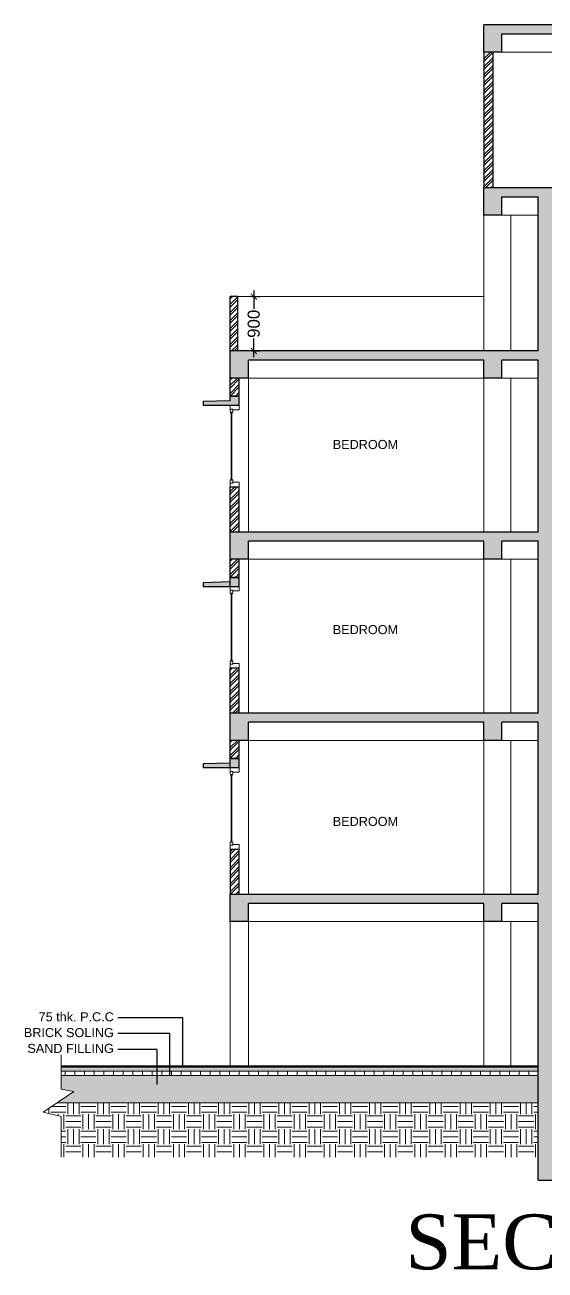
# Model space of a CAD drawing. Header units: inches. Extents: x 0 to 62493, y 0 to 42770.
# Drawn here: x 1088 to 9705, y 21436 to 42057 of the extents above; entities that cross this region are included whole.
import ezdxf

# ---------------------------------------------------------------- set-up
doc = ezdxf.new("R2010")
doc.units = ezdxf.units.IN
doc.header["$MEASUREMENT"] = 0
for name, color, linetype, lineweight in [('column', 1, 'Continuous', 35), ('Dimension', 250, 'Continuous', 13), ('hatch', 253, 'Continuous', 5), ('LINE', 253, 'Continuous', 9), ('R.C.C', 6, 'Continuous', 30), ('wall', 254, 'Continuous', 30), ('window', 253, 'Continuous', 9)]:
    doc.layers.add(name, color=color, linetype=linetype, lineweight=lineweight)
doc.layers.add('TEXT', color=104, linetype='Continuous')
doc.styles.add('MONOTXT', font='times.ttf')
doc.styles.get("Standard").update_dxf_attribs({"font": 'arial.ttf'})
doc.linetypes.add('ZIGZAG', pattern='A,0.0001,-0.2,[131,ltypeshp.shx,S=0.2,R=0,X=-0.2,Y=0],-0.4,[131,ltypeshp.shx,S=0.2,R=180,X=0.2,Y=0],-0.2', length=0.8001)
doc.dimstyles.get("Standard").update_dxf_attribs({"dimtxt": 0.18, "dimasz": 0.18, "dimexe": 0.18, "dimexo": 0.0625, "dimgap": 0.09, "dimtad": 0, "dimtih": 1, "dimtoh": 1, "dimdec": 4, "dimzin": 0, "dimdsep": 46, "dimtxsty": 'Standard', "dimcen": 0.09, "dimadec": 0, "dimazin": 0, "dimtfac": 1, "dimtdec": 4, "dimtofl": 0, "dimtmove": 0, "dimatfit": 3, "dimfxl": 1, "dimtolj": 1, "dimtzin": 0, "dimarcsym": 0})
doc.dimstyles.new('STANDARD$0', dxfattribs={"dimscale": 0, "dimtxt": 0.12, "dimasz": 0.06, "dimexe": 0.06, "dimexo": 0.06, "dimgap": 0.04, "dimtad": 1, "dimdec": 4, "dimrnd": 100, "dimdsep": 46, "dimtxsty": 'Standard', "dimblk1": 'ARCHTICK', "dimblk2": 'ARCHTICK', "dimsah": 1, "dimcen": 2.5, "dimadec": 0, "dimazin": 0, "dimtfac": 1, "dimtdec": 4, "dimtmove": 0, "dimatfit": 3, "dimldrblk": 'ARCHTICK', "dimfxl": 1, "dimtolj": 1, "dimtzin": 0, "dimarcsym": 0})
pattern_1 = [(45, (-2598484.645, -18948.91), (-66.2912607, 66.2912607), []), (45, (-2598440.45, -18948.91), (-66.2912607, 66.2912607), [])]

# ---------------------------------------------------------------- blocks, each defined once
blk = doc.blocks.new('_ArchTick')
at = {"color": 0, "linetype": 'ByBlock', "const_width": 0.15}
blk.add_lwpolyline([(-0.5, -0.5), (0.5, 0.5)], dxfattribs=at)
blk = doc.blocks.new('*D34')
at = {"layer": 'Defpoints', "color": 0, "transparency": 16777216}
for p in [(4746, 37557), (4746, 36657), (4879, 36657)]:
    blk.add_point(p, dxfattribs=at)
at = {"layer": 'Dimension', "color": 0, "lineweight": -2, "transparency": 16777216}
for p, q in [((4846, 37557), (4979, 37557)), ((4879, 37657), (4879, 37353)), ((4879, 36557), (4879, 36862)), ((4846, 36657), (4979, 36657))]:
    blk.add_line(p, q, dxfattribs=at)
at = {"layer": 'Dimension', "color": 0, "lineweight": -2, "transparency": 16777216, "xscale": 100, "yscale": 100, "zscale": 100}
for p, rotation in [((4879, 37557), 90), ((4879, 36657), 270)]:
    blk.add_blockref('_ArchTick', p, dxfattribs=dict(at, rotation=rotation))
at = {"layer": 'Dimension', "color": 1, "transparency": 16777216, "insert": (4879, 37107), "char_height": 200, "attachment_point": 5, "rotation": 90}
blk.add_mtext('\\A1;900', dxfattribs=at)

msp = doc.modelspace()

# ---------------------------------------------------------------- hatches: boundary and pattern name
at = {"layer": 'hatch', "lineweight": 5}
for points in [[(17889.61901, 42057.3435), (8689.61901, 42057.3435), (8689.61901, 41607.3435), (8989.61901, 41607.3435), (8989.61901, 41907.3435), (13539.61901, 41907.3435), (13539.61901, 41607.3435), (13839.61901, 41607.3435), (13839.61901, 41907.3435), (17589.61901, 41907.3435), (17589.61901, 41607.3435), (17889.61901, 41607.3435)], [(8989.61901, 33507.3435), (9589.61901, 33507.3435), (9589.61901, 30657.3435), (4489.61901, 30657.3435), (4489.61901, 30207.3435), (4789.61901, 30207.3435), (4789.61901, 30507.3435), (8689.61901, 30507.3435), (8689.61901, 30207.3435), (8989.61901, 30207.3435), (8989.61901, 30507.3435), (9589.61901, 30507.3435), (9589.61901, 27657.3435), (4489.61901, 27657.3435), (4489.61901, 27207.3435), (4789.61901, 27207.3435), (4789.61901, 27507.3435), (8689.61901, 27507.3435), (8689.61901, 27207.3435), (8989.61901, 27207.3435), (8989.61901, 27507.3435), (9589.61901, 27507.3435), (9589.61901, 22927.3435), (11849.61901, 22927.3435), (11849.61901, 24807.3435), (11619.61901, 24807.3435), (11619.61901, 23157.3435), (9819.61901, 23157.3435), (9819.61901, 39207.3435), (13489.61901, 39207.3435), (13489.61901, 38907.3435), (13839.61901, 38907.3435), (13839.61901, 39207.3435), (17589.61901, 39207.3435), (17589.61901, 38907.3435), (17889.61901, 38907.3435), (17889.61901, 39357.3435), (8689.61901, 39357.3435), (8689.61901, 38907.3435), (8989.61901, 38907.3435), (8989.61901, 39207.3435), (9589.61901, 39207.3435), (9589.61901, 36657.3435), (4489.61901, 36657.3435), (4489.61901, 36207.3435), (4789.61901, 36207.3435), (4789.61901, 36507.3435), (8689.61901, 36507.3435), (8689.61901, 36207.3435), (8989.61901, 36207.3435), (8989.61901, 36507.3435), (9589.61901, 36507.3435), (9589.61901, 33657.3435), (4489.61901, 33657.3435), (4489.61901, 33207.3435), (4789.61901, 33207.3435), (4789.61901, 33507.3435), (8689.61901, 33507.3435), (8689.61901, 33207.3435), (8989.61901, 33207.3435)], [(4639.61901, 35907.3435), (4489.61901, 35907.3435), (4489.61901, 35832.3435), (4039.61901, 35819.86743), (4039.61901, 35757.3435), (4639.61901, 35757.3435)], [(4639.61901, 32907.3435), (4489.61901, 32907.3435), (4489.61901, 32832.3435), (4039.61901, 32819.86743), (4039.61901, 32757.3435), (4639.61901, 32757.3435)], [(4639.61901, 29907.3435), (4489.61901, 29907.3435), (4489.61901, 29832.3435), (4039.61901, 29819.86743), (4039.61901, 29757.3435), (4639.61901, 29757.3435)]]:
    msp.add_hatch(color=6, dxfattribs=at).paths.add_polyline_path(points)
h = msp.add_hatch(dxfattribs=at)
h.set_pattern_fill('ANSI32', color=256, scale=250, style=0)
h.set_pattern_definition([(45, (-2598484.645, -21948.91), (-66.2912607, 66.2912607), []), (45, (-2598440.45, -21948.91), (-66.2912607, 66.2912607), [])])
h.paths.add_polyline_path([(8839.61901, 41607.3435), (8689.61901, 41607.3435), (8689.61901, 39357.3435), (8839.61901, 39357.3435)])
h = msp.add_hatch(dxfattribs=at)
h.set_pattern_fill('ANSI32', color=256, scale=250, style=0)
h.set_pattern_definition([(45, (-2598484.645, -21948.91), (-66.2912607, 66.2912607), []), (45, (-2598440.45, -21948.91), (-66.2912607, 66.2912607), [])])
h.paths.add_polyline_path([(4614.61901, 37557.3435), (4489.61901, 37557.3435), (4489.61901, 36657.3435), (4614.61901, 36657.3435)])
h = msp.add_hatch(dxfattribs=at)
h.set_pattern_fill('ANSI32', color=256, scale=250, style=0)
h.set_pattern_definition([(45, (-2598484.645, -12948.91), (-66.2912607, 66.2912607), []), (45, (-2598440.45, -12948.91), (-66.2912607, 66.2912607), [])])
h.paths.add_polyline_path([(4639.61901, 36207.3435), (4489.61901, 36207.3435), (4489.61901, 35907.3435), (4639.61901, 35907.3435)])
h = msp.add_hatch(dxfattribs=at)
h.set_pattern_fill('ANSI32', color=256, scale=250, style=0)
h.set_pattern_definition(pattern_1)
h.paths.add_polyline_path([(4639.61901, 34407.3435), (4489.61901, 34407.3435), (4489.61901, 33657.3435), (4639.61901, 33657.3435)])
h = msp.add_hatch(dxfattribs=at)
h.set_pattern_fill('ANSI32', color=256, scale=250, style=0)
h.set_pattern_definition([(45, (-2598484.645, -15948.91), (-66.2912607, 66.2912607), []), (45, (-2598440.45, -15948.91), (-66.2912607, 66.2912607), [])])
h.paths.add_polyline_path([(4639.61901, 33207.3435), (4489.61901, 33207.3435), (4489.61901, 32907.3435), (4639.61901, 32907.3435)])
h = msp.add_hatch(dxfattribs=at)
h.set_pattern_fill('ANSI32', color=256, scale=250, style=0)
h.set_pattern_definition(pattern_1)
h.paths.add_polyline_path([(4639.61901, 31407.3435), (4489.61901, 31407.3435), (4489.61901, 30657.3435), (4639.61901, 30657.3435)])
h = msp.add_hatch(dxfattribs=at)
h.set_pattern_fill('ANSI32', color=256, scale=250, style=0)
h.set_pattern_definition(pattern_1)
h.paths.add_polyline_path([(4639.61901, 30207.3435), (4489.61901, 30207.3435), (4489.61901, 29907.3435), (4639.61901, 29907.3435)])
h = msp.add_hatch(dxfattribs=at)
h.set_pattern_fill('ANSI32', color=256, scale=250, style=0)
h.set_pattern_definition(pattern_1)
h.paths.add_polyline_path([(4639.61901, 28407.3435), (4489.61901, 28407.3435), (4489.61901, 27657.3435), (4639.61901, 27657.3435)])
h = msp.add_hatch(dxfattribs=at)
h.set_pattern_fill('AR-CONC', color=256, scale=5, style=0)
h.set_pattern_definition([(50, (1691.48, 24732.344), (35.86301, -3.13761), [3.75, -41.25]), (355, (1691.48, 24732.344), (-6.93757, 37.6096), [3, -33]), (100.4514, (1694.47, 24732.082), (28.92547, 34.47198), [3.18701, -35.0571]), (46.1842, (1691.48, 24742.344), (53.36205, -8.27595), [5.625, -61.875]), (96.6356, (1695.93, 24741.654), (46.73314, 48.7059), [4.7805, -52.58565]), (351.1842, (1691.48, 24742.344), (46.7331, 48.70593), [4.5, -49.5]), (21, (1696.48, 24739.844), (29.84535, -20.13094), [3.75, -41.25]), (326, (1696.48, 24739.844), (12.16577, 36.2575), [3, -33]), (71.4514, (1698.968, 24738.166), (42.01113, 16.12652), [3.18701, -35.0571]), (37.5, (1691.481, 24732.344), (0.607993, 16.644693), [0, -32.6, 0, -33.5, 0, -33.125]), (7.5, (1691.48, 24732.344), (13.153477, 19.720586), [0, -19.1, 0, -31.85, 0, -12.625]), (327.5, (1680.331, 24732.344), (26.691122, -1.127744), [0, -12.5, 0, -39, 0, -51.75]), (317.5, (1675.33, 24732.344), (29.15931, 5.00525), [0, -16.25, 0, -25.9, 0, -36.75])])
h.paths.add_polyline_path([(9589.61901, 24807.3435), (1691.48074, 24807.3435), (1691.48074, 24732.3435), (9589.61901, 24732.3435)])
h = msp.add_hatch(dxfattribs=at)
h.set_pattern_fill('AR-SAND', color=256, scale=50, style=0)
h.set_pattern_definition([(37.5, (-2598484.645, -18948.91), (-3.149668, 96.3411885), [0, -76, 0, -85, 0, -81.25]), (7.5, (-2598484.64, -18948.91), (88.488835, 141.107303), [0, -41, 0, -68.5, 0, -26.25]), (327.5, (-2598546.145, -18948.91), (155.707093, 0.2829527), [0, -25, 0, -90, 0, -117.5]), (317.5, (-2598546.14, -18948.91), (150.30633, 43.883778), [0, -12.5, 0, -59, 0, -67.5])])
h.paths.add_polyline_path([(9589.61901, 24657.3435), (1691.48074, 24657.3435), (1691.48074, 24434.07668), (1898.00485, 24395.68369), (1620.3272, 24207.3435), (9589.61901, 24207.3435)])
h = msp.add_hatch(dxfattribs=at)
h.set_pattern_fill('AR-B816', color=256, scale=10, style=0)
h.set_pattern_definition([(0, (-2598484.645, -18948.91), (0, 80), []), (90, (-2598484.645, -18948.91), (-80, 80), [80, -80])])
h.paths.add_polyline_path([(9589.61901, 24732.3435), (1691.48074, 24732.3435), (1691.48074, 24657.3435), (9589.61901, 24657.3435)])
h = msp.add_hatch(dxfattribs=at)
h.set_pattern_fill('EARTH', color=256, scale=1000, style=0)
h.set_pattern_definition([(0, (-2598484.64, -18948.9), (250, 250), [250, -250]), (0, (-2598484.64, -18855.16), (250, 250), [250, -250]), (0, (-2598484.64, -18761.4), (250, 250), [250, -250]), (90, (-2598453.4, -18730.16), (-250, 250), [250, -250]), (90, (-2598359.64, -18730.16), (-250, 250), [250, -250]), (90, (-2598265.9, -18730.16), (-250, 250), [250, -250])])
h.paths.add_polyline_path([(9589.61901, 24207.3435), (1620.3272, 24207.3435), (1390.66709, 24051.57213), (1691.48074, 23981.68017), (1691.48074, 23307.3435), (9589.61901, 23307.3435)])

# ---------------------------------------------------------------- linework, layer by layer
at = {"layer": 'column', "lineweight": 9}
for p, q in [((8689.61901, 38907.3435), (8689.61901, 36657.3435)), ((9139.61901, 38907.3435), (9139.61901, 36657.3435)), ((4789.61901, 36207.3435), (4789.61901, 33657.3435)), ((8689.61901, 36207.3435), (8689.61901, 33657.3435)), ((9139.61901, 36207.3435), (9139.61901, 33657.3435)), ((4789.61901, 33207.3435), (4789.61901, 30657.3435)), ((8689.61901, 33207.3435), (8689.61901, 30657.3435)), ((9139.61901, 33207.3435), (9139.61901, 30657.3435)), ((4789.61901, 30207.3435), (4789.61901, 27657.3435)), ((8689.61901, 30207.3435), (8689.61901, 27657.3435)), ((9139.61901, 30207.3435), (9139.61901, 27657.3435)), ((4489.61901, 27207.3435), (4489.61901, 24807.3435)), ((4789.61901, 27207.3435), (4789.61901, 24807.3435)), ((8689.61901, 27207.3435), (8689.61901, 24807.3435)), ((9139.61901, 27207.3435), (9139.61901, 24807.3435))]:
    msp.add_line(p, q, dxfattribs=at)
at = {"layer": 'column', "color": 252, "linetype": 'ZIGZAG', "lineweight": 9}
msp.add_line((4614.61901, 37557.3435), (8689.61901, 37557.3435), dxfattribs=at)
at = {"layer": 'LINE', "color": 34, "lineweight": 9}
for p, q in [((1691.48074, 24434.07668), (1691.48074, 25002.08765)), ((1691.48074, 24732.3435), (9589.61901, 24732.3435)), ((1691.48074, 24657.3435), (9589.61901, 24657.3435)), ((1898.00485, 24395.68369), (1390.66709, 24051.57213)), ((1691.48074, 24434.07668), (1898.00485, 24395.68369)), ((1620.3272, 24207.3435), (9589.61901, 24207.3435)), ((1390.66709, 24051.57213), (1691.48074, 23981.68017)), ((1691.48074, 23307.3435), (1691.48074, 23981.68017))]:
    msp.add_line(p, q, dxfattribs=at)
at = {"layer": 'LINE', "color": 34, "lineweight": 50}
msp.add_line((1691.48074, 24807.3435), (9589.61901, 24807.3435), dxfattribs=at)
at = {"layer": 'R.C.C'}
for p, q in [((17889.61901, 42057.3435), (8689.61901, 42057.3435)), ((8689.61901, 41607.3435), (8689.61901, 42057.3435)), ((8989.61901, 41907.3435), (13539.61901, 41907.3435)), ((8989.61901, 41607.3435), (8989.61901, 41907.3435)), ((8989.61901, 41607.3435), (8689.61901, 41607.3435)), ((17889.61901, 39357.3435), (8689.61901, 39357.3435)), ((8689.61901, 38907.3435), (8689.61901, 39357.3435)), ((8989.61901, 39207.3435), (9589.61901, 39207.3435)), ((8989.61901, 38907.3435), (8989.61901, 39207.3435)), ((9589.61901, 36657.3435), (9589.61901, 39207.3435)), ((8989.61901, 38907.3435), (8689.61901, 38907.3435)), ((9589.61901, 36657.3435), (4489.61901, 36657.3435)), ((4489.61901, 36207.3435), (4489.61901, 36657.3435)), ((8689.61901, 36507.3435), (4789.61901, 36507.3435)), ((4789.61901, 36207.3435), (4789.61901, 36507.3435)), ((8689.61901, 36207.3435), (8689.61901, 36507.3435)), ((8989.61901, 36207.3435), (8989.61901, 36507.3435)), ((9589.61901, 36507.3435), (8989.61901, 36507.3435)), ((9589.61901, 33657.3435), (9589.61901, 36507.3435)), ((4789.61901, 36207.3435), (4489.61901, 36207.3435)), ((8989.61901, 36207.3435), (8689.61901, 36207.3435)), ((4639.61901, 35907.3435), (4489.61901, 35907.3435)), ((4489.61901, 35832.3435), (4489.61901, 35907.3435)), ((4489.61901, 35907.3435), (4639.61901, 35907.3435)), ((4639.61901, 35757.3435), (4639.61901, 35907.3435)), ((4489.61901, 35832.3435), (4039.61901, 35819.86743)), ((4039.61901, 35819.86743), (4039.61901, 35757.3435)), ((4039.61901, 35757.3435), (4639.61901, 35757.3435)), ((9589.61901, 33657.3435), (4489.61901, 33657.3435)), ((4489.61901, 33207.3435), (4489.61901, 33657.3435)), ((8689.61901, 33507.3435), (4789.61901, 33507.3435)), ((4789.61901, 33207.3435), (4789.61901, 33507.3435)), ((8689.61901, 33207.3435), (8689.61901, 33507.3435)), ((9589.61901, 33507.3435), (8989.61901, 33507.3435)), ((8989.61901, 33207.3435), (8989.61901, 33507.3435)), ((9589.61901, 30657.3435), (9589.61901, 33507.3435)), ((4789.61901, 33207.3435), (4489.61901, 33207.3435)), ((8989.61901, 33207.3435), (8689.61901, 33207.3435)), ((4489.61901, 32832.3435), (4039.61901, 32819.86743)), ((4039.61901, 32819.86743), (4039.61901, 32757.3435)), ((4639.61901, 32907.3435), (4489.61901, 32907.3435)), ((4489.61901, 32832.3435), (4489.61901, 32907.3435)), ((4489.61901, 32907.3435), (4639.61901, 32907.3435)), ((4639.61901, 32757.3435), (4639.61901, 32907.3435)), ((4039.61901, 32757.3435), (4639.61901, 32757.3435)), ((9589.61901, 30657.3435), (4489.61901, 30657.3435)), ((4489.61901, 30207.3435), (4489.61901, 30657.3435)), ((8689.61901, 30507.3435), (4789.61901, 30507.3435)), ((4789.61901, 30207.3435), (4789.61901, 30507.3435)), ((8689.61901, 30207.3435), (8689.61901, 30507.3435)), ((9589.61901, 30507.3435), (8989.61901, 30507.3435)), ((8989.61901, 30207.3435), (8989.61901, 30507.3435)), ((9589.61901, 27657.3435), (9589.61901, 30507.3435)), ((4789.61901, 30207.3435), (4489.61901, 30207.3435)), ((8989.61901, 30207.3435), (8689.61901, 30207.3435)), ((4639.61901, 29907.3435), (4489.61901, 29907.3435)), ((4489.61901, 29832.3435), (4489.61901, 29907.3435)), ((4489.61901, 29907.3435), (4639.61901, 29907.3435)), ((4639.61901, 29757.3435), (4639.61901, 29907.3435)), ((4489.61901, 29832.3435), (4039.61901, 29819.86743)), ((4039.61901, 29819.86743), (4039.61901, 29757.3435)), ((4039.61901, 29757.3435), (4639.61901, 29757.3435)), ((9589.61901, 27657.3435), (4489.61901, 27657.3435)), ((4489.61901, 27207.3435), (4489.61901, 27657.3435)), ((8689.61901, 27507.3435), (4789.61901, 27507.3435)), ((4789.61901, 27207.3435), (4789.61901, 27507.3435)), ((8689.61901, 27207.3435), (8689.61901, 27507.3435)), ((9589.61901, 27507.3435), (8989.61901, 27507.3435)), ((8989.61901, 27207.3435), (8989.61901, 27507.3435)), ((9589.61901, 22927.3435), (9589.61901, 27507.3435)), ((4789.61901, 27207.3435), (4489.61901, 27207.3435)), ((8989.61901, 27207.3435), (8689.61901, 27207.3435)), ((9589.61901, 22927.3435), (9589.61901, 24807.3435)), ((9589.61901, 22927.3435), (11849.61901, 22927.3435))]:
    msp.add_line(p, q, dxfattribs=at)
at = {"layer": 'R.C.C', "color": 253, "lineweight": 9}
for p, q in [((13539.61901, 41607.3435), (8989.61901, 41607.3435)), ((9589.61901, 38907.3435), (8989.61901, 38907.3435)), ((8689.61901, 36207.3435), (4789.61901, 36207.3435)), ((8989.61901, 36207.3435), (9589.61901, 36207.3435)), ((8689.61901, 33207.3435), (4789.61901, 33207.3435)), ((8989.61901, 33207.3435), (9589.61901, 33207.3435)), ((8689.61901, 30207.3435), (4789.61901, 30207.3435)), ((8989.61901, 30207.3435), (9589.61901, 30207.3435)), ((8689.61901, 27207.3435), (4789.61901, 27207.3435)), ((8989.61901, 27207.3435), (9589.61901, 27207.3435))]:
    msp.add_line(p, q, dxfattribs=at)
at = {"layer": 'wall'}
for p, q in [((8689.61901, 41607.3435), (8689.61901, 39357.3435)), ((8839.61901, 41607.3435), (8839.61901, 39357.3435)), ((4614.61901, 37557.3435), (4489.61901, 37557.3435)), ((4489.61901, 35907.3435), (4489.61901, 36207.3435)), ((4639.61901, 35757.3435), (4639.61901, 36207.3435)), ((4489.61901, 32757.3435), (4489.61901, 34407.3435)), ((4489.61901, 34407.3435), (4639.61901, 34407.3435)), ((4639.61901, 33657.3435), (4639.61901, 34407.3435)), ((4639.61901, 32757.3435), (4639.61901, 33207.3435)), ((4489.61901, 29757.3435), (4489.61901, 31407.3435)), ((4489.61901, 31407.3435), (4639.61901, 31407.3435)), ((4639.61901, 30657.3435), (4639.61901, 31407.3435)), ((4639.61901, 29757.3435), (4639.61901, 30207.3435)), ((4489.61901, 28407.3435), (4489.61901, 27657.3435)), ((4489.61901, 28407.3435), (4639.61901, 28407.3435)), ((4639.61901, 27657.3435), (4639.61901, 28407.3435))]:
    msp.add_line(p, q, dxfattribs=at)
at = {"layer": 'wall', "ltscale": 500}
for p, q in [((4489.61901, 36657.3435), (4489.61901, 37557.3435)), ((4614.61901, 36657.3435), (4614.61901, 37557.3435))]:
    msp.add_line(p, q, dxfattribs=at)
at = {"layer": 'window'}
for p, q in [((4489.61901, 35757.3435), (4489.61901, 35694.3435)), ((4489.61901, 35694.3435), (4529.61901, 35694.3435)), ((4489.61901, 35694.3435), (4529.61901, 35694.3435)), ((4489.61901, 35650.537), (4489.61901, 35694.3435)), ((4529.61901, 35694.3435), (4529.61901, 35682.3435)), ((4529.61901, 35694.3435), (4529.61901, 35650.537)), ((4529.61901, 35682.3435), (4639.61901, 35682.3435)), ((4639.61901, 35682.3435), (4639.61901, 35757.3435)), ((4504.61901, 35644.3435), (4514.61901, 35644.3435)), ((4514.61901, 35644.3435), (4514.61901, 35629.3435)), ((4489.61901, 34514.15), (4489.61901, 34470.3435)), ((4489.61901, 34470.3435), (4529.61901, 34470.3435)), ((4489.61901, 34407.3435), (4489.61901, 34470.3435)), ((4529.61901, 34470.3435), (4489.61901, 34470.3435)), ((4504.61901, 34535.3435), (4504.61901, 34520.3435)), ((4504.61901, 34520.3435), (4514.61901, 34520.3435)), ((4514.61901, 34520.3435), (4514.61901, 34535.3435)), ((4529.61901, 34470.3435), (4529.61901, 34514.15)), ((4529.61901, 34482.3435), (4639.61901, 34482.3435)), ((4529.61901, 34470.3435), (4529.61901, 34482.3435)), ((4639.61901, 34482.3435), (4639.61901, 34407.3435)), ((4489.61901, 32757.3435), (4489.61901, 32694.3435)), ((4489.61901, 32694.3435), (4529.61901, 32694.3435)), ((4489.61901, 32694.3435), (4529.61901, 32694.3435)), ((4489.61901, 32650.537), (4489.61901, 32694.3435)), ((4504.61901, 32644.3435), (4514.61901, 32644.3435)), ((4514.61901, 32644.3435), (4514.61901, 32629.3435)), ((4529.61901, 32694.3435), (4529.61901, 32682.3435)), ((4529.61901, 32694.3435), (4529.61901, 32650.537)), ((4529.61901, 32682.3435), (4639.61901, 32682.3435)), ((4639.61901, 32682.3435), (4639.61901, 32757.3435)), ((4489.61901, 31514.15), (4489.61901, 31470.3435)), ((4489.61901, 31470.3435), (4529.61901, 31470.3435)), ((4489.61901, 31407.3435), (4489.61901, 31470.3435)), ((4529.61901, 31470.3435), (4489.61901, 31470.3435)), ((4504.61901, 31535.3435), (4504.61901, 31520.3435)), ((4504.61901, 31520.3435), (4514.61901, 31520.3435)), ((4514.61901, 31520.3435), (4514.61901, 31535.3435)), ((4529.61901, 31470.3435), (4529.61901, 31514.15)), ((4529.61901, 31482.3435), (4639.61901, 31482.3435)), ((4529.61901, 31470.3435), (4529.61901, 31482.3435)), ((4639.61901, 31482.3435), (4639.61901, 31407.3435)), ((4489.61901, 29757.3435), (4489.61901, 29694.3435)), ((4639.61901, 29682.3435), (4639.61901, 29757.3435)), ((4489.61901, 29694.3435), (4529.61901, 29694.3435)), ((4489.61901, 29694.3435), (4529.61901, 29694.3435)), ((4489.61901, 29650.537), (4489.61901, 29694.3435)), ((4504.61901, 29644.3435), (4514.61901, 29644.3435)), ((4514.61901, 29644.3435), (4514.61901, 29629.3435)), ((4529.61901, 29694.3435), (4529.61901, 29682.3435)), ((4529.61901, 29694.3435), (4529.61901, 29650.537)), ((4529.61901, 29682.3435), (4639.61901, 29682.3435)), ((4489.61901, 28514.15), (4489.61901, 28470.3435)), ((4489.61901, 28470.3435), (4529.61901, 28470.3435)), ((4489.61901, 28407.3435), (4489.61901, 28470.3435)), ((4529.61901, 28470.3435), (4489.61901, 28470.3435)), ((4504.61901, 28535.3435), (4504.61901, 28520.3435)), ((4504.61901, 28520.3435), (4514.61901, 28520.3435)), ((4514.61901, 28520.3435), (4514.61901, 28535.3435)), ((4529.61901, 28470.3435), (4529.61901, 28514.15)), ((4529.61901, 28482.3435), (4639.61901, 28482.3435)), ((4529.61901, 28470.3435), (4529.61901, 28482.3435)), ((4639.61901, 28482.3435), (4639.61901, 28407.3435))]:
    msp.add_line(p, q, dxfattribs=at)
at = {"layer": 'window', "color": 5}
for points in [[(4504.61901, 34520.3435), (4514.61901, 34520.3435), (4514.61901, 35644.3435), (4504.61901, 35644.3435)], [(4504.61901, 31520.3435), (4514.61901, 31520.3435), (4514.61901, 32644.3435), (4504.61901, 32644.3435)], [(4504.61901, 28520.3435), (4514.61901, 28520.3435), (4514.61901, 29644.3435), (4504.61901, 29644.3435)]]:
    msp.add_lwpolyline(points, close=True, dxfattribs=at)
at = {"layer": 'window'}
for centre, start, end in [((4507.71575, 35647.44025), 170.289498375, 260.289494044), ((4511.52226, 35647.44025), 279.710505956, 9.710501627), ((4507.71575, 34517.24675), 99.710505956, 189.710501625), ((4511.52226, 34517.24675), 350.289498373, 80.289494044), ((4507.71575, 32647.44025), 170.289498375, 260.289494044), ((4511.52226, 32647.44025), 279.710505956, 9.710501627), ((4507.71575, 31517.24675), 99.710505956, 189.710501625), ((4511.52226, 31517.24675), 350.289498373, 80.289494044), ((4507.71575, 29647.44025), 170.289498375, 260.289494044), ((4511.52226, 29647.44025), 279.710505956, 9.710501627), ((4507.71575, 28517.24675), 99.710505956, 189.710501625), ((4511.52226, 28517.24675), 350.289498373, 80.289494044)]:
    msp.add_arc(centre, 18.3598, start, end, dxfattribs=at)

# ---------------------------------------------------------------- texts
at = {"layer": 'TEXT', "color": 106, "char_height": 150}
for s, insert, width, attachment_point in [('BEDROOM', (6187.18876, 35184.04471), 1181.8635191, 1), ('BEDROOM', (6187.18876, 32117.82109), 1181.8635191, 1), ('BEDROOM', (6187.18876, 28941.18748), 1181.8635191, 1), ('75 thk. P.C.C', (2561.12658, 25705.55276), 1854.9770929, 3), ('BRICK SOLING', (2561.12658, 25443.83401), 1854.9770929, 3), ('SAND FILLING', (2561.12658, 25182.11525), 1854.9770929, 3)]:
    msp.add_mtext(s, dxfattribs=dict(at, insert=insert, width=width, attachment_point=attachment_point))
at = {"layer": 'TEXT', "insert": (15762.30801, 22358.1387), "char_height": 909.0467571, "width": 19166.8190321, "attachment_point": 3, "style": 'MONOTXT'}
msp.add_mtext("SECTION XX'", dxfattribs=at)

# ---------------------------------------------------------------- dimensions: what is measured, and where the dimension line sits
at = {"layer": 'Dimension'}
dim = msp.add_linear_dim(base=(4879.29494, 36657.3435), p1=(4746.30739, 37557.3435), p2=(4746.30739, 36657.3435), angle=90, dimstyle='STANDARD$0', override={"dimscale": 1, "dimtxt": 200, "dimasz": 100, "dimexe": 100, "dimexo": 100, "dimgap": 25, "dimtad": 0, "dimdec": 0, "dimrnd": 0, "dimzin": 0, "dimpost": '\\X', "dimblk": 'ArchTick', "dimsah": 0, "dimcen": 0.09, "dimdle": 100, "dimclrt": 1, "dimtdec": 0, "dimtofl": 0, "dimtmove": 1}, dxfattribs=at)
dim.commit()
dim.dimension.update_dxf_attribs({"geometry": '*D34', "text_midpoint": (4879.29494, 37107.3435)})

# ---------------------------------------------------------------- leaders
at = {"layer": 'Dimension', "color": 1}
for points in [[(3706.06622, 24807.3435), (3706.06622, 25614.36673), (2627.56336, 25614.36673)], [(3489.50396, 24657.3435), (3489.50396, 25352.64797), (2627.56336, 25352.64797)], [(3280.78496, 24507.70489), (3280.78496, 25090.92921), (2627.56336, 25090.92921)]]:
    msp.add_leader(points, dimstyle='Standard', dxfattribs=at)

doc.saveas('drawing.dxf')
